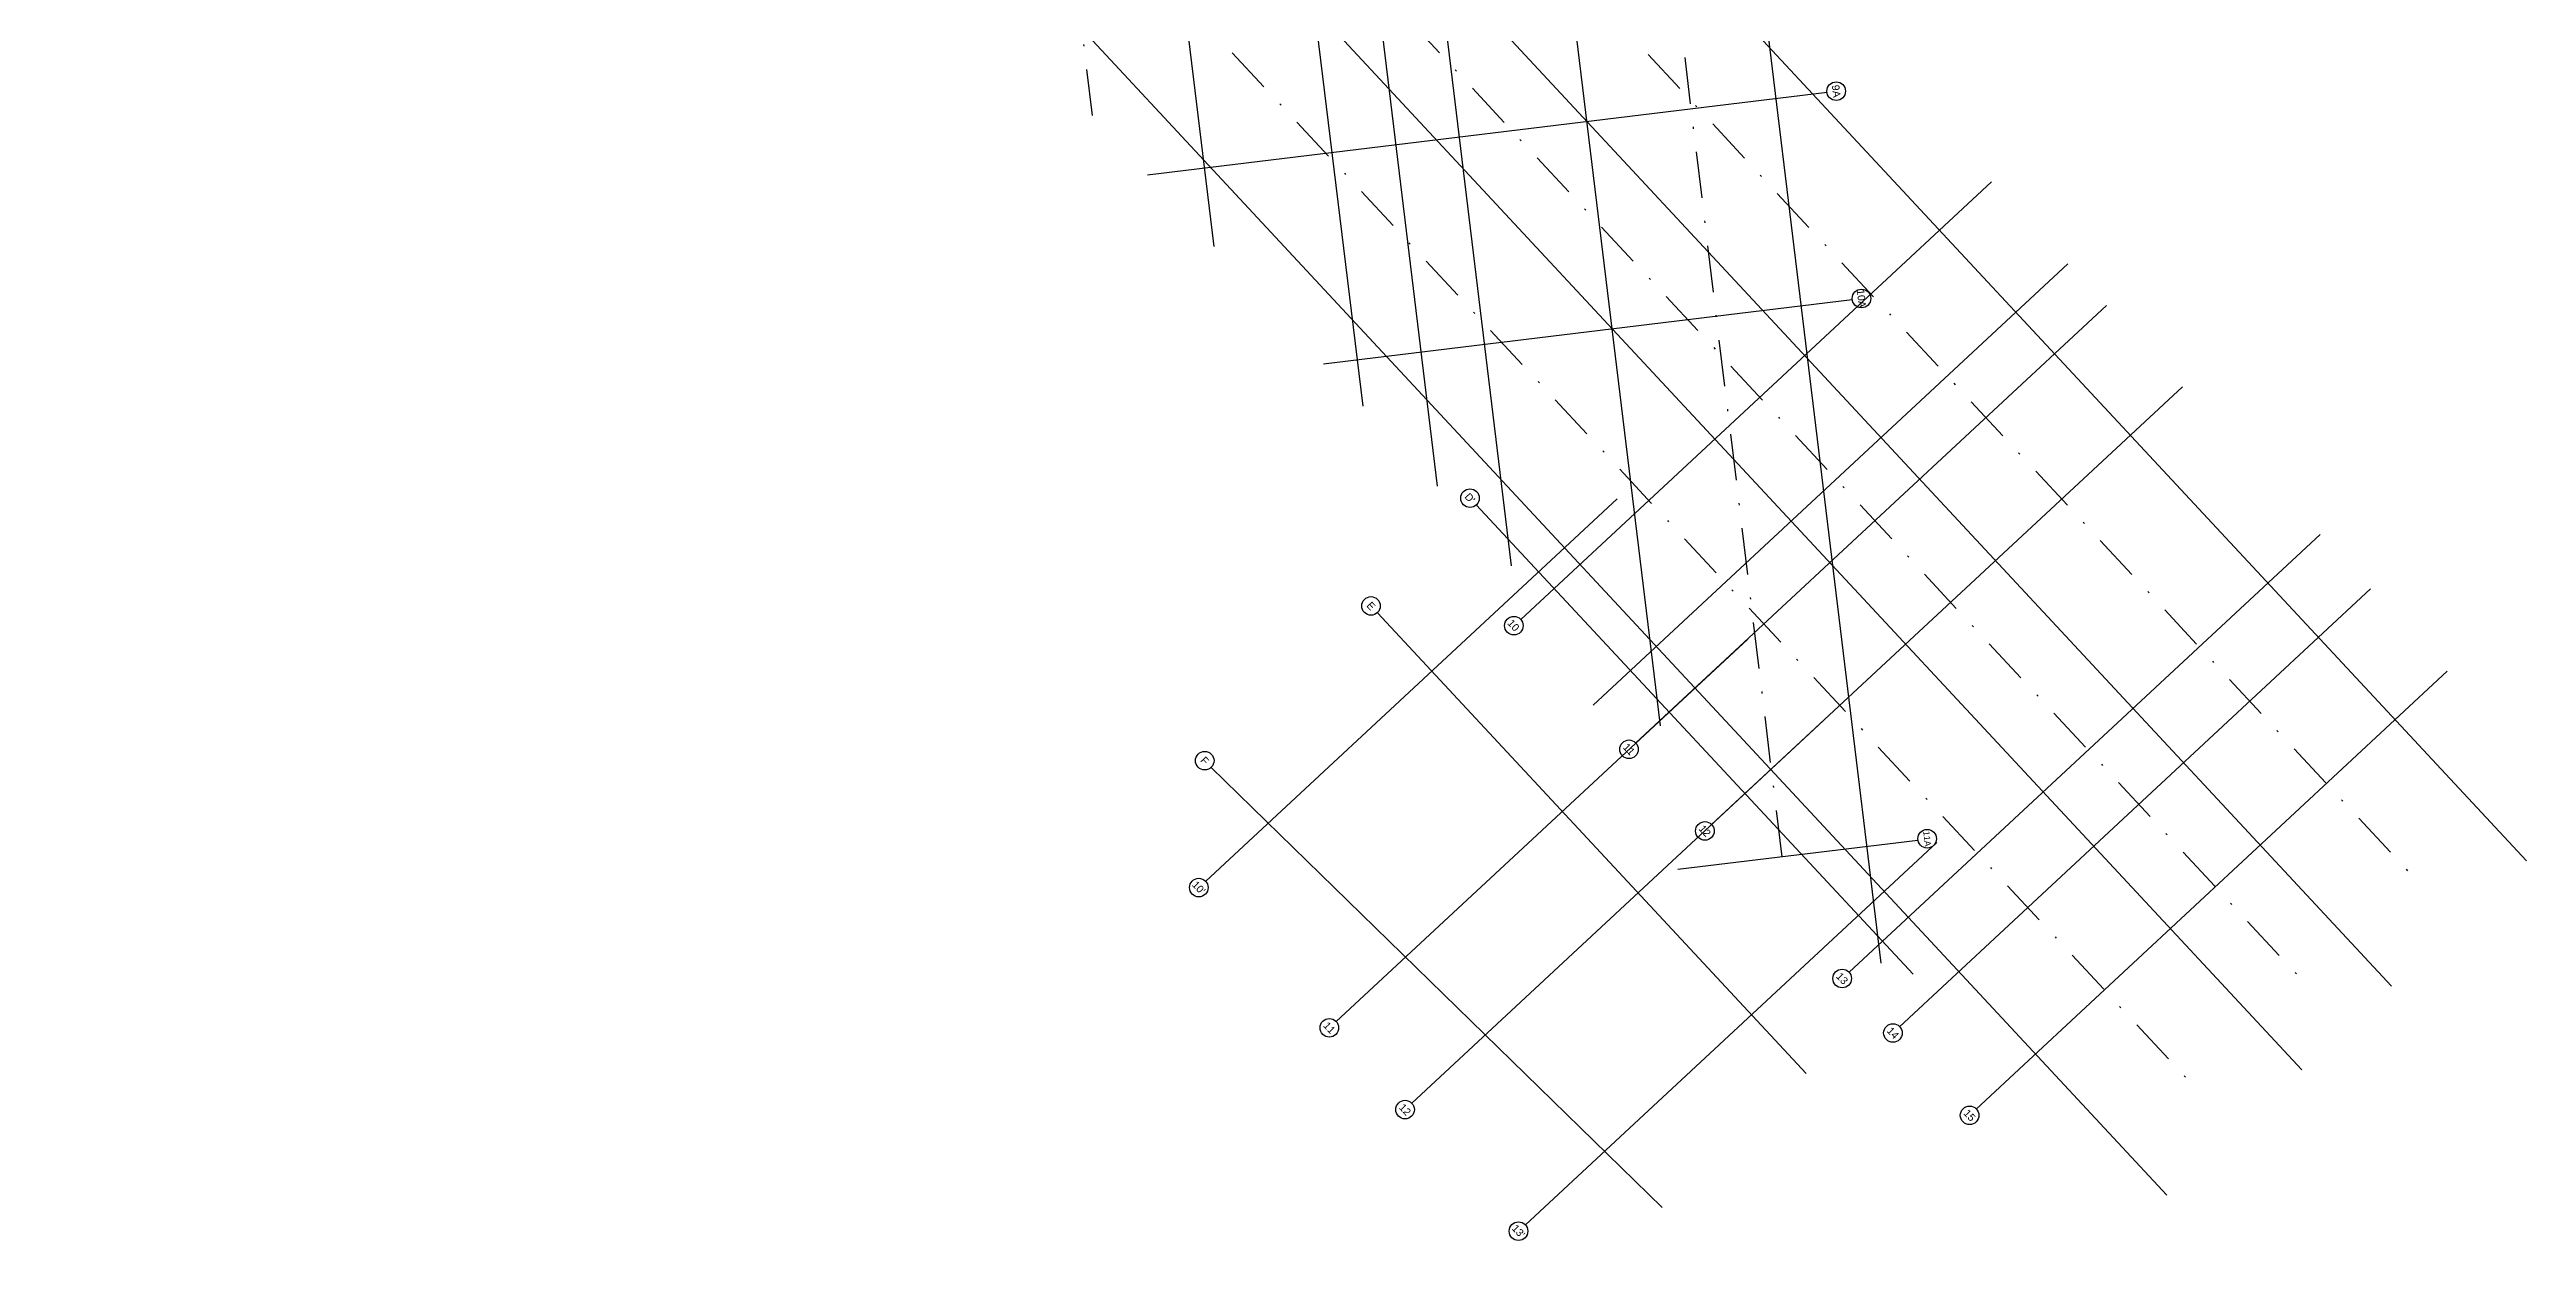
# Model space of a CAD drawing. Header units: millimetres. Extents: x 400392 to 401394, y 4543945 to 4544115.
# Drawn here: x 400391.6 to 400524.8, y 4543972.2 to 4544036.2 of the extents above; entities that cross this region are included whole.
import ezdxf
from ezdxf.enums import TextEntityAlignment as Align

# ---------------------------------------------------------------- set-up
doc = ezdxf.new("R2010")
doc.units = ezdxf.units.MM
doc.linetypes.add('DASHDOT2', pattern=[0.5, 0.25, -0.125, 0, -0.125])
for name, color, linetype in [("İbrahim'in aks", 11, 'Continuous'), ("İbrahim'in tünel aks", 181, 'DASHDOT2'), ("İbrahim'in yazı aks", 151, 'Continuous'), ('taks prota', 7, 'Continuous')]:
    doc.layers.add(name, color=color, linetype=linetype)
doc.layers.add("İbrahim'in çember aks", color=7, linetype='Continuous', true_color=0xfec77f)
doc.styles.add('TAKS', font='Arial Unicode.ttf')

# ---------------------------------------------------------------- blocks, each defined once
blk = doc.blocks.new('D aksı')
at = {"layer": "İbrahim'in aks", "ltscale": 10}
blk.add_line((400505.43, 4543974.62), (400392.43, 4544096.12), dxfattribs=at)
at = {"layer": "İbrahim'in çember aks", "ltscale": 0.05}
blk.add_circle((400392.09, 4544096.48), 0.5, dxfattribs=at)
at = {"layer": "İbrahim'in yazı aks", "style": 'TAKS'}
blk.add_text('D', height=0.4, rotation=312.924, dxfattribs=at).set_placement((400392.09, 4544096.48), align=Align.MIDDLE_CENTER)
blk = doc.blocks.new('C aksı')
at = {"layer": "İbrahim'in aks", "ltscale": 10}
blk.add_line((400512.68, 4543981.36), (400399.68, 4544102.86), dxfattribs=at)
at = {"layer": "İbrahim'in çember aks", "ltscale": 0.05}
blk.add_circle((400399.34, 4544103.22), 0.5, dxfattribs=at)
at = {"layer": "İbrahim'in yazı aks", "style": 'TAKS'}
blk.add_text('C', height=0.4, rotation=312.924, dxfattribs=at).set_placement((400399.34, 4544103.22), align=Align.MIDDLE_CENTER)
blk = doc.blocks.new('B aksı')
at = {"layer": "İbrahim'in aks", "ltscale": 10}
blk.add_line((400517.51, 4543985.86), (400404.52, 4544107.35), dxfattribs=at)
at = {"layer": "İbrahim'in çember aks", "ltscale": 0.05}
blk.add_circle((400404.17, 4544107.72), 0.5, dxfattribs=at)
at = {"layer": "İbrahim'in yazı aks", "style": 'TAKS'}
blk.add_text('B', height=0.4, rotation=312.924, dxfattribs=at).set_placement((400404.17, 4544107.72), align=Align.MIDDLE_CENTER)
blk = doc.blocks.new('A aksı')
at = {"layer": "İbrahim'in aks", "ltscale": 10}
blk.add_line((400524.76, 4543992.6), (400411.76, 4544114.09), dxfattribs=at)
at = {"layer": "İbrahim'in çember aks", "ltscale": 0.05}
blk.add_circle((400411.42, 4544114.46), 0.5, dxfattribs=at)
at = {"layer": "İbrahim'in yazı aks", "style": 'TAKS'}
blk.add_text('A', height=0.4, rotation=312.924, dxfattribs=at).set_placement((400411.42, 4544114.46), align=Align.MIDDLE_CENTER)
blk = doc.blocks.new("F' aksı")
at = {"layer": "İbrahim'in aks", "ltscale": 10}
blk.add_line((400454.21, 4544025.65), (400445.25, 4544099.44), dxfattribs=at)
at = {"layer": "İbrahim'in çember aks", "ltscale": 0.05}
blk.add_circle((400445.22, 4544099.94), 0.5, dxfattribs=at)
at = {"layer": "İbrahim'in yazı aks", "style": 'TAKS'}
blk.add_text("F'", height=0.4, rotation=6.4292, dxfattribs=at).set_placement((400445.22, 4544099.94), align=Align.MIDDLE_CENTER)
blk = doc.blocks.new("E' aksı")
at = {"layer": "İbrahim'in aks", "ltscale": 10}
blk.add_line((400462.21, 4544017.05), (400452.1, 4544100.27), dxfattribs=at)
at = {"layer": "İbrahim'in çember aks", "ltscale": 0.05}
blk.add_circle((400452.07, 4544100.77), 0.5, dxfattribs=at)
at = {"layer": "İbrahim'in yazı aks", "style": 'TAKS'}
blk.add_text("E'", height=0.4, rotation=6.4292, dxfattribs=at).set_placement((400452.07, 4544100.77), align=Align.MIDDLE_CENTER)
blk = doc.blocks.new("C' aksı")
at = {"layer": "İbrahim'in aks", "ltscale": 10}
blk.add_line((400470.2, 4544008.46), (400458.95, 4544101.1), dxfattribs=at)
at = {"layer": "İbrahim'in çember aks", "ltscale": 0.05}
blk.add_circle((400458.92, 4544101.6), 0.5, dxfattribs=at)
at = {"layer": "İbrahim'in yazı aks", "style": 'TAKS'}
blk.add_text("C'", height=0.4, rotation=6.4292, dxfattribs=at).set_placement((400458.92, 4544101.6), align=Align.MIDDLE_CENTER)
blk = doc.blocks.new("B' aksı")
at = {"layer": "İbrahim'in aks", "ltscale": 10}
blk.add_line((400478.2, 4543999.86), (400465.8, 4544101.94), dxfattribs=at)
at = {"layer": "İbrahim'in çember aks", "ltscale": 0.05}
blk.add_circle((400465.77, 4544102.43), 0.5, dxfattribs=at)
at = {"layer": "İbrahim'in yazı aks", "style": 'TAKS'}
blk.add_text("B'", height=0.4, rotation=6.4292, dxfattribs=at).set_placement((400465.77, 4544102.43), align=Align.MIDDLE_CENTER)
blk = doc.blocks.new("A' aksı")
at = {"layer": "İbrahim'in aks", "ltscale": 10}
blk.add_line((400490.07, 4543987.09), (400475.98, 4544103.17), dxfattribs=at)
at = {"layer": "İbrahim'in çember aks", "ltscale": 0.05}
blk.add_circle((400475.94, 4544103.67), 0.5, dxfattribs=at)
at = {"layer": "İbrahim'in yazı aks", "style": 'TAKS'}
blk.add_text("A'", height=0.4, rotation=6.4292, dxfattribs=at).set_placement((400475.94, 4544103.67), align=Align.MIDDLE_CENTER)
blk = doc.blocks.new('9A aksı')
at = {"layer": "İbrahim'in aks", "ltscale": 10}
blk.add_line((400450.63, 4544029.5), (400487.16, 4544033.94), dxfattribs=at)
at = {"layer": "İbrahim'in çember aks", "ltscale": 0.05}
blk.add_circle((400487.65, 4544034), 0.5, dxfattribs=at)
at = {"layer": "İbrahim'in yazı aks", "style": 'TAKS'}
blk.add_text('9A', height=0.4, rotation=276.4292, dxfattribs=at).set_placement((400487.65, 4544034), align=Align.MIDDLE_CENTER)
blk = doc.blocks.new('10A aksı')
at = {"layer": "İbrahim'in aks", "ltscale": 10}
blk.add_line((400460.08, 4544019.34), (400488.51, 4544022.79), dxfattribs=at)
at = {"layer": "İbrahim'in çember aks", "ltscale": 0.05}
blk.add_circle((400489.01, 4544022.85), 0.5, dxfattribs=at)
at = {"layer": "İbrahim'in yazı aks", "style": 'TAKS'}
blk.add_text('10A', height=0.4, rotation=276.4292, dxfattribs=at).set_placement((400489.01, 4544022.85), align=Align.MIDDLE_CENTER)
blk = doc.blocks.new('11A aksı')
at = {"layer": "İbrahim'in aks", "ltscale": 10}
blk.add_line((400479.13, 4543992.16), (400492.04, 4543993.72), dxfattribs=at)
at = {"layer": "İbrahim'in çember aks", "ltscale": 0.05}
blk.add_circle((400492.54, 4543993.79), 0.5, dxfattribs=at)
at = {"layer": "İbrahim'in yazı aks", "style": 'TAKS'}
blk.add_text('11A', height=0.337, rotation=276.4292, dxfattribs=at).set_placement((400492.54, 4543993.79), align=Align.MIDDLE_CENTER)
blk = doc.blocks.new('10 aksı')
at = {"layer": "İbrahim'in aks", "ltscale": 10}
blk.add_line((400470.69, 4544005.59), (400496, 4544029.13), dxfattribs=at)
at = {"layer": "İbrahim'in çember aks", "ltscale": 0.05}
blk.add_circle((400470.32, 4544005.25), 0.5, dxfattribs=at)
at = {"layer": "İbrahim'in yazı aks", "style": 'TAKS'}
blk.add_text('10', height=0.4, rotation=312.924, dxfattribs=at).set_placement((400470.3, 4544005.27), align=Align.MIDDLE_CENTER)
blk = doc.blocks.new('11 aksı')
at = {"layer": "İbrahim'in aks", "ltscale": 10}
blk.add_line((400476.87, 4543998.94), (400502.19, 4544022.48), dxfattribs=at)
at = {"layer": "İbrahim'in çember aks", "ltscale": 0.05}
blk.add_circle((400476.51, 4543998.6), 0.5, dxfattribs=at)
at = {"layer": "İbrahim'in yazı aks", "style": 'TAKS'}
blk.add_text('11', height=0.4, rotation=312.924, dxfattribs=at).set_placement((400476.51, 4543998.6), align=Align.MIDDLE_CENTER)
blk = doc.blocks.new('12 aksı')
at = {"layer": "İbrahim'in aks", "ltscale": 10}
blk.add_line((400480.95, 4543994.55), (400506.27, 4544018.1), dxfattribs=at)
at = {"layer": "İbrahim'in çember aks", "ltscale": 0.05}
blk.add_circle((400480.59, 4543994.21), 0.5, dxfattribs=at)
at = {"layer": "İbrahim'in yazı aks", "style": 'TAKS'}
blk.add_text('12', height=0.4, rotation=312.924, dxfattribs=at).set_placement((400480.59, 4543994.21), align=Align.MIDDLE_CENTER)
blk = doc.blocks.new('13 aksı')
at = {"layer": "İbrahim'in aks", "ltscale": 10}
blk.add_line((400488.34, 4543986.61), (400513.66, 4544010.16), dxfattribs=at)
at = {"layer": "İbrahim'in çember aks", "ltscale": 0.05}
blk.add_circle((400487.97, 4543986.27), 0.5, dxfattribs=at)
at = {"layer": "İbrahim'in yazı aks", "style": 'TAKS'}
blk.add_text('13', height=0.4, rotation=312.924, dxfattribs=at).set_placement((400487.97, 4543986.27), align=Align.MIDDLE_CENTER)
blk = doc.blocks.new('14 aksı')
at = {"layer": "İbrahim'in aks", "ltscale": 10}
blk.add_line((400491.06, 4543983.68), (400516.38, 4544007.23), dxfattribs=at)
at = {"layer": "İbrahim'in çember aks", "ltscale": 0.05}
blk.add_circle((400490.7, 4543983.34), 0.5, dxfattribs=at)
at = {"layer": "İbrahim'in yazı aks", "style": 'TAKS'}
blk.add_text('14', height=0.4, rotation=312.924, dxfattribs=at).set_placement((400490.7, 4543983.34), align=Align.MIDDLE_CENTER)
blk = doc.blocks.new('15 aksı')
at = {"layer": "İbrahim'in aks", "ltscale": 10}
blk.add_line((400495.18, 4543979.25), (400520.5, 4544002.8), dxfattribs=at)
at = {"layer": "İbrahim'in çember aks", "ltscale": 0.05}
blk.add_circle((400494.82, 4543978.91), 0.5, dxfattribs=at)
at = {"layer": "İbrahim'in yazı aks", "style": 'TAKS'}
blk.add_text('15', height=0.4, rotation=312.924, dxfattribs=at).set_placement((400494.82, 4543978.91), align=Align.MIDDLE_CENTER)
blk = doc.blocks.new("D' aksı")
at = {"layer": "İbrahim'in aks", "ltscale": 10}
blk.add_line((400466.21, 4544012.75), (400455.53, 4544100.69), dxfattribs=at)
at = {"layer": "İbrahim'in çember aks", "ltscale": 0.05}
blk.add_circle((400455.49, 4544101.19), 0.5, dxfattribs=at)
at = {"layer": "İbrahim'in yazı aks", "style": 'TAKS'}
blk.add_text("D'", height=0.4, rotation=6.4292, dxfattribs=at).set_placement((400455.49, 4544101.19), align=Align.MIDDLE_CENTER)
blk = doc.blocks.new('H2 aksı')
at = {"layer": "İbrahim'in tünel aks", "ltscale": 10}
for p, q in [((400408.07, 4544110.66), (400519.21, 4543991.16)), ((400484.74, 4543992.82), (400471.41, 4544102.62))]:
    blk.add_line(p, q, dxfattribs=at)
at = {"layer": "İbrahim'in çember aks", "ltscale": 0.05}
for centre in [(400407.73, 4544111.02), (400471.38, 4544103.12)]:
    blk.add_circle(centre, 0.5, dxfattribs=at)
at = {"style": 'TAKS'}
for rotation, p in [(312.924, (400407.73, 4544111.02)), (6.4292, (400471.38, 4544103.12))]:
    blk.add_text('H2', height=0.4, rotation=rotation, dxfattribs=at).set_placement(p, align=Align.MIDDLE_CENTER)
blk = doc.blocks.new('E. G. aksı')
at = {"layer": "İbrahim'in tünel aks", "ltscale": 10}
blk.add_line((400402.1, 4544105.11), (400513.24, 4543985.61), dxfattribs=at)
at = {"layer": "İbrahim'in çember aks", "ltscale": 0.05}
blk.add_circle((400401.76, 4544105.47), 0.5, dxfattribs=at)
at = {"style": 'TAKS'}
blk.add_text('E.G.', height=0.4, rotation=312.924, dxfattribs=at).set_placement((400401.76, 4544105.47), align=Align.MIDDLE_CENTER)
blk = doc.blocks.new('H1 aksı')
at = {"layer": "İbrahim'in tünel aks", "ltscale": 10}
for p, q in [((400396.13, 4544099.55), (400507.27, 4543980.06)), ((400447.67, 4544032.69), (400439.64, 4544098.76))]:
    blk.add_line(p, q, dxfattribs=at)
at = {"layer": "İbrahim'in çember aks", "ltscale": 0.05}
for centre in [(400395.79, 4544099.92), (400439.61, 4544099.26)]:
    blk.add_circle(centre, 0.5, dxfattribs=at)
at = {"style": 'TAKS'}
blk.add_text('H1', height=0.4, rotation=312.924, dxfattribs=at).set_placement((400395.79, 4544099.92), align=Align.MIDDLE_CENTER)
at = {"layer": 'taks prota', "style": 'TAKS'}
blk.add_text('H1', height=0.4, rotation=6.4292, dxfattribs=at).set_placement((400439.61, 4544099.26), align=Align.MIDDLE_CENTER)
blk = doc.blocks.new("5 No'lu akslar")
at = {"layer": "İbrahim'in aks", "ltscale": 10}
for p, q in [((400453.75, 4543991.5), (400475.87, 4544012.08)), ((400491.78, 4543986.51), (400468.3, 4544011.75)), ((400462.98, 4544005.94), (400486.03, 4543981.16)), ((400460.76, 4543983.96), (400482.89, 4544004.53)), ((400464.83, 4543979.56), (400486.96, 4544000.15)), ((400454.04, 4543997.62), (400478.29, 4543973.96)), ((400470.94, 4543973.02), (400493.06, 4543993.59))]:
    blk.add_line(p, q, dxfattribs=at)
at = {"layer": "İbrahim'in çember aks", "ltscale": 0.05}
for centre in [(400467.96, 4544012.11), (400462.64, 4544006.31), (400453.7, 4543997.99), (400453.38, 4543991.16), (400460.4, 4543983.62), (400464.47, 4543979.22), (400470.57, 4543972.68)]:
    blk.add_circle(centre, 0.5, dxfattribs=at)
at = {"layer": "İbrahim'in yazı aks", "style": 'TAKS'}
for s, p in [("D'", (400467.96, 4544012.11)), ('E', (400462.64, 4544006.31)), ('F', (400453.7, 4543997.99)), ("10'", (400453.38, 4543991.16)), ('11', (400460.4, 4543983.62)), ('12', (400464.47, 4543979.22)), ("13'", (400470.57, 4543972.68))]:
    blk.add_text(s, height=0.4, rotation=312.924, dxfattribs=at).set_placement(p, align=Align.MIDDLE_CENTER)

msp = doc.modelspace()

# ---------------------------------------------------------------- linework, layer by layer
at = {"layer": "İbrahim'in aks", "ltscale": 10}
msp.add_line((400474.58, 4544000.97), (400500.11, 4544024.72), dxfattribs=at)

# ---------------------------------------------------------------- block references
for name in ['A aksı', 'H2 aksı', 'B aksı', 'E. G. aksı', 'C aksı', "A' aksı", "B' aksı", "E' aksı", "D' aksı", "C' aksı", 'H1 aksı', "F' aksı", 'D aksı', '9A aksı', '10 aksı', '10A aksı', '11 aksı', '12 aksı', "5 No'lu akslar", '13 aksı', '14 aksı', '15 aksı', '11A aksı']:
    msp.add_blockref(name, (0, 0))

doc.saveas('drawing.dxf')
